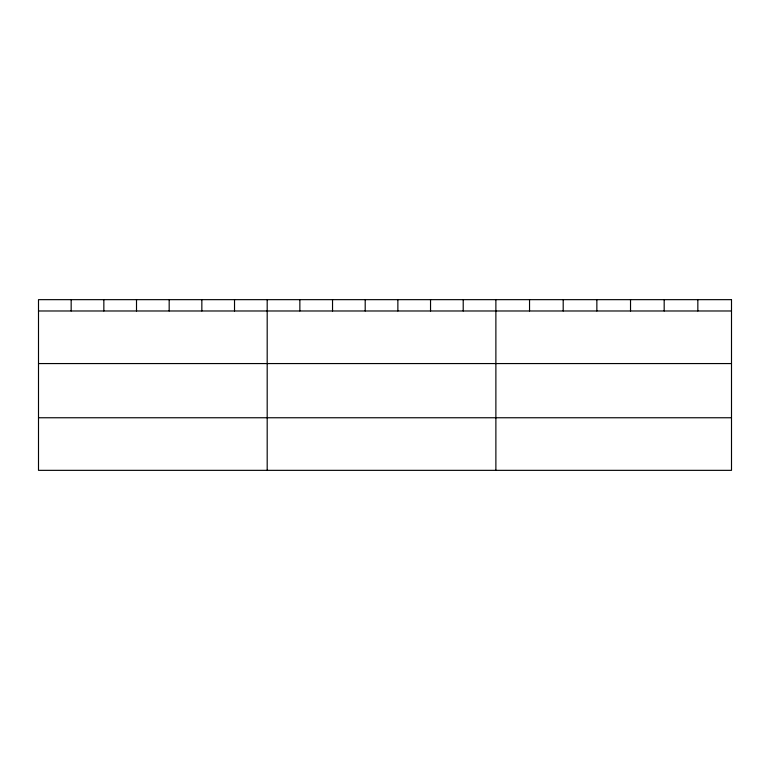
<?xml version="1.0" encoding="UTF-8"?>
<svg xmlns="http://www.w3.org/2000/svg" width="770" height="770" viewBox="0 0 770 770"><rect width="100%" height="100%" fill="white"/><g stroke="black" fill="none" stroke-linecap="round" stroke-linejoin="round"><path stroke-width="1.16" d="M38.5 310.984L731.5 310.984M38.5 363.565L731.5 363.565M38.5 417.754L731.5 417.754M697.841 299.655L697.841 310.984M664.183 299.655L664.183 310.984M630.524 299.655L630.524 310.984M596.856 299.655L596.856 310.984M563.197 299.655L563.197 310.984M529.539 299.655L529.539 310.984M495.88 299.655L495.88 470.345M463.213 299.655L463.213 310.984M430.536 299.655L430.536 310.984M397.869 299.655L397.869 310.984M365.201 299.655L365.201 310.984M332.534 299.655L332.534 310.984M299.857 299.655L299.857 310.984M267.19 299.655L267.19 470.345M234.523 299.655L234.523 310.984M201.846 299.655L201.846 310.984M169.179 299.655L169.179 310.984M136.511 299.655L136.511 310.984M103.844 299.655L103.844 310.984M71.167 299.655L71.167 310.984M731.5 299.655L38.5 299.655L38.5 470.345L731.5 470.345L731.5 299.655"/></g></svg>
